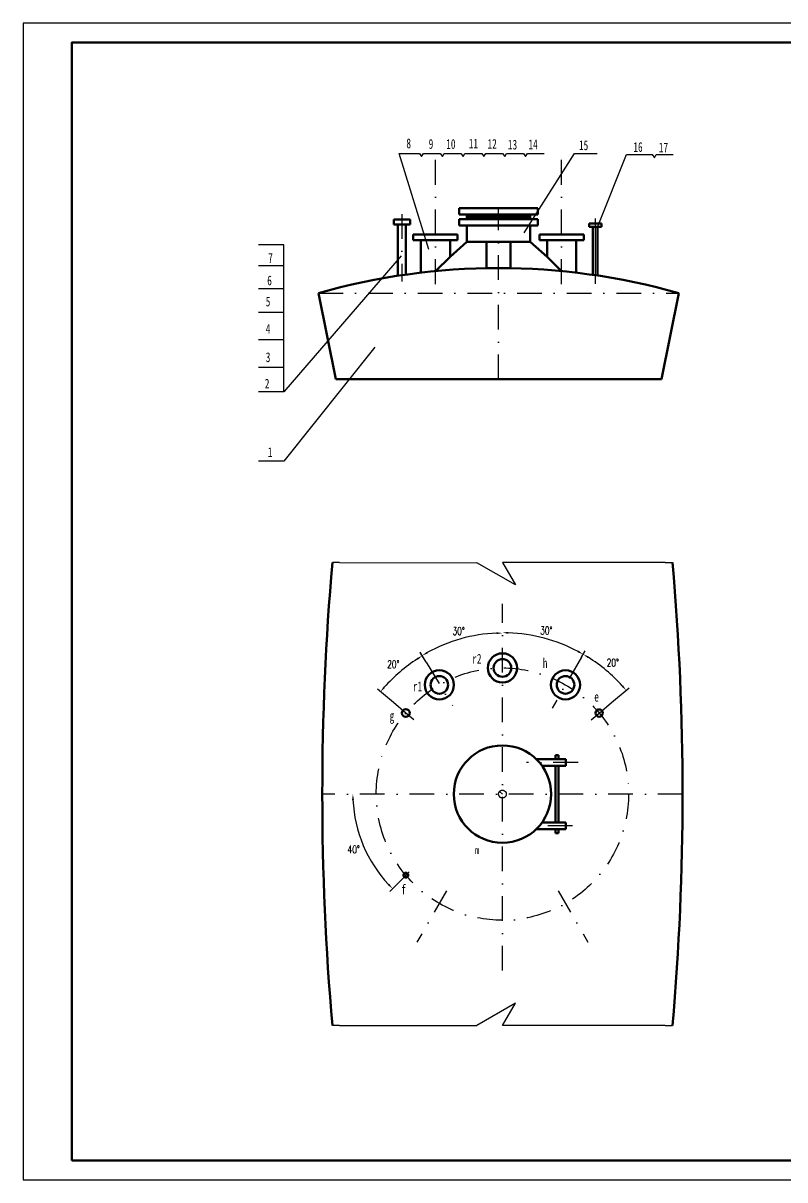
# Model space of a CAD drawing. Header units: inches. Extents: x 0 to 841, y 0 to 594.
# Drawn here: x 0 to 391, y 0 to 594 of the extents above; entities that cross this region are included whole.
import ezdxf

# ---------------------------------------------------------------- set-up
doc = ezdxf.new("R2010")
doc.units = ezdxf.units.IN
doc.header["$MEASUREMENT"] = 0
doc.linetypes.add('DASHDOT', pattern=[25.4, 12.7, -6.35, 0, -6.35])
for name, color, linetype, lineweight in [('图层1', 180, 'Continuous', 50), ('文字', 7, 'Continuous', 18), ('轮廓线', 170, 'Continuous', 50)]:
    doc.layers.add(name, color=color, linetype=linetype, lineweight=lineweight)
doc.layers.add('图层3', color=90, linetype='DASHDOT')
doc.styles.add('技术说明', font='txt.shx', dxfattribs={"width": 0.7, "height": 5, "bigfont": 'gbcbig.shx'})
doc.styles.add('技术说明文字', font='txt.shx', dxfattribs={"width": 0.7, "height": 4})
doc.dimstyles.new('副本 ISO-25', dxfattribs={"dimtxt": 4, "dimasz": 3, "dimexe": 2, "dimexo": 0, "dimgap": 1, "dimtad": 2, "dimtih": 1, "dimtoh": 1, "dimdsep": 46, "dimtxsty": '技术说明文字', "dimcen": 0, "dimadec": 0, "dimazin": 0, "dimtfac": 1, "dimtmove": 0, "dimatfit": 3, "dimfxl": 0, "dimarcsym": 0})

# ---------------------------------------------------------------- blocks, each defined once
blk = doc.blocks.new('*D23')
at = {"color": 0, "lineweight": -2}
for p, q in [((207.01, 265.78), (203.93, 270.85)), ((190.12, 245.05), (181.9, 251.95))]:
    blk.add_line(p, q, dxfattribs=at)
blk.add_arc((250.22, 194.63), 87.18, 123.23866, 138.02822, dxfattribs=at)
at = {"color": 0}
for points in [[(202.17, 267.97), (202.7, 267.12), (204.97, 269.14)], [(185.78, 252.6), (185.02, 253.26), (183.43, 250.66)]]:
    blk.add_solid(points, dxfattribs=at)
at = {"layer": 'Defpoints', "color": 0}
for p in [(197.13, 263.78), (207.01, 265.78), (190.12, 245.05), (220.45, 243.65), (196.46, 239.73)]:
    blk.add_point(p, dxfattribs=at)
at = {"color": 0, "insert": (190.05, 264.74), "char_height": 4, "attachment_point": 5, "style": '技术说明文字'}
blk.add_mtext('20°', dxfattribs=at)
blk = doc.blocks.new('*D24')
at = {"color": 0, "lineweight": -2}
blk.add_line((207.01, 265.78), (203.86, 270.96), dxfattribs=at)
blk.add_arc((246.09, 201.42), 79.36, 92.16593, 119.10095, dxfattribs=at)
at = {"color": 0}
for points in [[(243.09, 281.22), (243.1, 280.22), (246.09, 280.78)], [(207.75, 270.33), (207.24, 271.19), (204.9, 269.25)]]:
    blk.add_solid(points, dxfattribs=at)
at = {"layer": 'Defpoints', "color": 0}
for p in [(246.09, 295.75), (231.74, 279.47), (207.01, 265.78), (220.45, 243.65), (246.09, 107.46)]:
    blk.add_point(p, dxfattribs=at)
at = {"color": 0, "insert": (223.6, 281.79), "char_height": 4, "attachment_point": 5, "style": '技术说明文字'}
blk.add_mtext('30°', dxfattribs=at)
blk = doc.blocks.new('*D25')
at = {"color": 0, "lineweight": -2}
blk.add_line((286.7, 268.41), (288.54, 271.61), dxfattribs=at)
blk.add_arc((246.09, 198.09), 82.9, 62.07365, 87.92635, dxfattribs=at)
at = {"color": 0}
for points in [[(249.09, 280.43), (249.1, 281.43), (246.09, 280.98)], [(285.16, 271.77), (284.68, 270.89), (287.54, 269.88)]]:
    blk.add_solid(points, dxfattribs=at)
at = {"layer": 'Defpoints', "color": 0}
for p in [(246.09, 295.75), (274.45, 275.98), (286.7, 268.41), (271.59, 242.25), (246.09, 107.46)]:
    blk.add_point(p, dxfattribs=at)
at = {"color": 0, "insert": (268.6, 282.08), "char_height": 4, "attachment_point": 5, "style": '技术说明文字'}
blk.add_mtext('30°', dxfattribs=at)
blk = doc.blocks.new('*D26')
at = {"color": 0, "lineweight": -2}
for p, q in [((286.7, 268.41), (288.55, 271.63)), ((302.07, 245.05), (311.14, 252.67))]:
    blk.add_line(p, q, dxfattribs=at)
blk.add_arc((246.09, 198.09), 82.92, 42.07314, 57.92686, dxfattribs=at)
at = {"color": 0}
for points in [[(289.87, 267.92), (290.38, 268.78), (287.55, 269.89)], [(308.02, 253.97), (307.27, 253.32), (309.61, 251.38)]]:
    blk.add_solid(points, dxfattribs=at)
at = {"layer": 'Defpoints', "color": 0}
for p in [(286.7, 268.41), (303, 258.4), (302.07, 245.05), (271.59, 242.25), (295.73, 239.73)]:
    blk.add_point(p, dxfattribs=at)
at = {"color": 0, "insert": (302.73, 265.58), "char_height": 4, "attachment_point": 5, "style": '技术说明文字'}
blk.add_mtext('20°', dxfattribs=at)
blk = doc.blocks.new('*D27')
at = {"color": 0, "lineweight": -2}
blk.add_line((194.7, 154.63), (188.33, 148.12), dxfattribs=at)
blk.add_arc((237.17, 198.09), 67.88, 182.53254, 223.11972, dxfattribs=at)
at = {"color": 0}
for points in [[(168.86, 195.08), (169.86, 195.1), (169.29, 198.09)], [(187.98, 152.04), (187.27, 151.34), (189.72, 149.55)]]:
    blk.add_solid(points, dxfattribs=at)
at = {"layer": 'Defpoints', "color": 0}
for p in [(153.6, 198.09), (338.59, 198.09), (171.67, 180.27), (194.7, 154.63), (198.23, 158.25)]:
    blk.add_point(p, dxfattribs=at)
at = {"color": 0, "insert": (169.71, 169.69), "char_height": 4, "attachment_point": 5, "style": '技术说明文字'}
blk.add_mtext('40°', dxfattribs=at)

msp = doc.modelspace()

# ---------------------------------------------------------------- linework, layer by layer
for p, q in [((208.29, 477.765), (193.011, 527.084)), ((193.011, 527.084), (203.442, 527.084)), ((203.442, 527.084), (204.548, 525.477)), ((204.548, 525.477), (205.477, 527.084)), ((205.477, 527.084), (214.125, 527.084)), ((214.125, 527.084), (215.231, 525.477)), ((215.231, 525.477), (216.159, 527.084)), ((216.159, 527.084), (224.808, 527.084)), ((224.808, 527.084), (225.914, 525.477)), ((225.914, 525.477), (226.842, 527.084)), ((226.842, 527.084), (235.491, 527.084)), ((235.491, 527.084), (236.597, 525.477)), ((236.597, 525.477), (237.525, 527.084)), ((237.525, 527.084), (246.174, 527.084)), ((246.174, 527.084), (247.28, 525.477)), ((247.28, 525.477), (248.208, 527.084)), ((248.208, 527.084), (256.856, 527.084)), ((256.856, 527.084), (257.963, 525.477)), ((257.213, 486.233), (283.059, 527.084)), ((257.963, 525.477), (258.891, 527.084)), ((258.891, 527.084), (267.539, 527.084)), ((283.059, 527.084), (294.786, 527.084)), ((295.32, 490.126), (309.782, 526.483)), ((309.782, 526.483), (323.052, 526.483)), ((323.052, 526.483), (324.158, 524.875)), ((324.158, 524.875), (325.086, 526.483)), ((325.086, 526.483), (333.735, 526.483)), ((293.726, 493.684), (293.726, 460.196)), ((133.797, 480.164), (120.88, 480.164)), ((133.797, 404.63), (133.797, 480.164)), ((133.797, 469.377), (120.88, 469.377)), ((194.174, 474.568), (133.797, 404.63)), ((133.797, 457.551), (120.88, 457.551)), ((133.797, 445.394), (120.88, 445.394)), ((133.797, 431.448), (120.88, 431.448)), ((180.637, 427.57), (133.797, 369.031)), ((133.797, 417.145), (120.88, 417.145)), ((133.797, 404.63), (120.88, 404.63)), ((133.797, 369.031), (120.88, 369.031)), ((162.497, 316.987), (232.926, 316.927)), ((252.731, 305.492), (232.926, 316.927)), ((329.692, 316.987), (246.095, 316.987)), ((246.095, 316.987), (252.731, 305.492)), ((252.731, 90.68), (232.926, 79.245)), ((246.095, 79.185), (252.731, 90.68)), ((162.497, 79.185), (232.926, 79.245)), ((329.692, 79.185), (246.095, 79.185)), ((329.692, 79.185), (333.408, 79.185))]:
    msp.add_line(p, q)
msp.add_lwpolyline([(0, 0), (841, 0), (841, 594), (0, 594)], close=True)
at = {"layer": '图层1'}
for p, q in [((223.874, 499), (223.874, 495.679)), ((223.874, 499), (227.865, 499)), ((227.865, 499), (244.095, 499)), ((260.325, 499), (244.095, 499)), ((264.315, 499), (260.325, 499)), ((264.315, 499), (264.315, 495.679)), ((190.244, 493.122), (192.464, 493.122)), ((190.244, 490.672), (190.244, 493.122)), ((192.464, 493.122), (196.464, 493.122)), ((198.684, 493.122), (196.464, 493.122)), ((198.684, 490.672), (198.684, 493.122)), ((223.874, 495.679), (244.095, 495.679)), ((223.874, 490.061), (223.874, 493.383)), ((223.874, 493.383), (244.095, 493.383)), ((227.865, 494.531), (227.865, 495.679)), ((227.865, 494.531), (244.095, 494.531)), ((227.878, 493.383), (227.878, 494.531)), ((244.095, 493.383), (240.493, 493.383)), ((264.315, 495.679), (244.095, 495.679)), ((260.325, 494.531), (244.095, 494.531)), ((264.315, 493.383), (244.095, 493.383)), ((260.311, 494.531), (260.311, 495.679)), ((260.311, 493.383), (260.311, 494.531)), ((264.315, 490.061), (264.315, 493.383)), ((192.464, 490.672), (190.244, 490.672)), ((192.464, 464.268), (192.464, 490.672)), ((192.464, 490.672), (196.464, 490.672)), ((196.464, 464.858), (196.464, 490.672)), ((196.464, 490.672), (198.684, 490.672)), ((223.874, 490.061), (227.865, 490.061)), ((227.865, 481.75), (227.865, 490.061)), ((227.865, 490.061), (244.095, 490.061)), ((260.325, 490.061), (244.095, 490.061)), ((260.325, 481.75), (260.325, 490.061)), ((264.315, 490.061), (260.325, 490.061)), ((296.87, 491.059), (290.581, 491.059)), ((290.581, 489.466), (290.581, 491.059)), ((292.476, 489.466), (290.581, 489.466)), ((292.476, 464.751), (292.476, 489.466)), ((292.476, 489.466), (294.976, 489.466)), ((294.976, 464.382), (294.976, 489.466)), ((294.976, 489.466), (296.87, 489.466)), ((296.87, 489.466), (296.87, 491.059)), ((200.318, 482.567), (200.318, 485.535)), ((200.318, 485.535), (211.7, 485.535)), ((200.318, 482.567), (211.7, 482.567)), ((204.2, 465.862), (204.2, 482.567)), ((223.083, 485.535), (211.7, 485.535)), ((223.083, 482.567), (211.7, 482.567)), ((219.2, 474.037), (219.2, 482.567)), ((227.865, 481.75), (219.2, 474.037)), ((223.083, 482.567), (223.083, 485.535)), ((227.865, 481.75), (244.095, 481.75)), ((237.899, 481.75), (237.899, 468.152)), ((260.325, 481.75), (244.095, 481.75)), ((250.29, 481.75), (250.29, 468.152)), ((260.325, 481.75), (268.989, 474.037)), ((265.107, 482.567), (265.107, 485.535)), ((265.107, 485.535), (276.489, 485.535)), ((265.107, 482.567), (276.489, 482.567)), ((268.989, 474.037), (268.989, 482.567)), ((287.871, 485.535), (276.489, 485.535)), ((287.871, 482.567), (276.489, 482.567)), ((283.989, 465.862), (283.989, 482.567)), ((287.871, 482.567), (287.871, 485.535)), ((219.2, 474.037), (211.7, 466.663)), ((268.989, 474.037), (276.489, 466.663)), ((151.604, 455.395), (160.497, 411.128)), ((336.586, 455.395), (327.692, 411.128)), ((160.497, 411.128), (244.095, 411.128)), ((327.692, 411.128), (244.095, 411.128)), ((278.671, 216.013), (263.64, 216.013)), ((273.34, 216.013), (273.34, 218.131)), ((273.34, 218.131), (274.883, 218.131)), ((274.883, 218.131), (274.883, 216.013)), ((278.671, 216.013), (278.671, 214.316)), ((278.671, 212.619), (278.671, 214.316)), ((278.671, 212.619), (266.437, 212.619)), ((273.34, 212.619), (273.34, 198.086)), ((274.883, 212.619), (274.883, 198.086)), ((273.34, 183.553), (273.34, 198.086)), ((274.883, 183.553), (274.883, 198.086)), ((278.671, 180.159), (263.64, 180.159)), ((278.671, 183.553), (266.437, 183.553)), ((273.34, 180.159), (273.34, 178.042)), ((274.883, 178.042), (274.883, 180.159)), ((278.671, 183.553), (278.671, 181.856)), ((278.671, 180.159), (278.671, 181.856)), ((273.34, 178.042), (274.883, 178.042))]:
    msp.add_line(p, q, dxfattribs=at)
for centre, radius in [((246.095, 262.875), 7.5), ((246.095, 262.875), 4.526), ((213.7, 254.195), 7.5), ((278.489, 254.195), 7.5), ((213.7, 254.195), 4.526), ((278.489, 254.195), 4.526), ((196.464, 239.732), 2), ((295.726, 239.732), 1.875), ((246.095, 198.086), 25), ((196.464, 156.441), 1.25)]:
    msp.add_circle(centre, radius, dxfattribs=at)
for centre, radius, start, end in [((244.095, 127.982), 340.226, 74.225553, 105.774447), ((1521.364, 198.086), 1367.76, 175.012917, 184.987083), ((-1029.174, 198.086), 1367.76, 355.012917, 4.987083)]:
    msp.add_arc(centre, radius, start, end, dxfattribs=at)
at = {"layer": '图层3'}
for p, q in [((211.7, 460.03), (211.7, 528.959)), ((276.489, 460.03), (276.489, 528.959)), ((244.095, 411.128), (244.095, 499)), ((194.464, 495.908), (194.464, 461.279)), ((268.989, 482.567), (265.107, 482.567)), ((151.604, 455.395), (336.586, 455.395)), ((162.497, 316.987), (158.782, 316.987)), ((329.692, 316.987), (333.408, 316.987)), ((246.095, 107.461), (246.095, 295.751)), ((286.696, 268.41), (271.592, 242.249)), ((207.014, 265.776), (220.451, 243.647)), ((196.464, 239.732), (190.122, 245.053)), ((295.726, 239.732), (302.068, 245.053)), ((200.615, 236.248), (196.464, 239.732)), ((291.575, 236.248), (295.726, 239.732)), ((284.901, 214.316), (258.396, 214.316)), ((338.586, 198.086), (153.604, 198.086)), ((246.095, 198.086), (244.563, 199.372)), ((282.016, 181.856), (261.764, 181.856)), ((198.231, 158.249), (194.696, 154.633)), ((217.45, 148.473), (202.221, 122.095)), ((274.739, 148.473), (289.968, 122.095)), ((162.497, 79.185), (158.782, 79.185))]:
    msp.add_line(p, q, dxfattribs=at)
for radius in [64.788, 2]:
    msp.add_circle((246.095, 198.086), radius, dxfattribs=at)
at = {"layer": '轮廓线'}
msp.add_lwpolyline([(25, 10), (831, 10), (831, 584), (25, 584)], close=True, dxfattribs=at)

# ---------------------------------------------------------------- texts
at = {"char_height": 5, "attachment_point": 1, "style": '技术说明'}
for s, insert, width in [('{\\fSimSun|b0|i0|c134|p2;8}', (196.77, 534.754), 5.99021), ('{\\fSimSun|b0|i0|c134|p2;9}', (208.219, 534.473), 1.87646), ('{\\fSimSun|b0|i0|c134|p2;10}', (217.24, 534.439), 6.3442), ('{\\fSimSun|b0|i0|c134|p2;11}', (228.831, 534.638), 6.28444), ('{\\fSimSun|b0|i0|c134|p2;12}', (238.441, 534.49), 7.98), ('{\\fSimSun|b0|i0|c134|p2;13}', (248.887, 534.117), 7.18667), ('{\\fSimSun|b0|i0|c134|p2;14}', (259.457, 534.242), 6.09354), ('{\\fSimSun|b0|i0|c134|p2;15}', (285.376, 533.78), 5.49726), ('{\\fSimSun|b0|i0|c134|p2;16}', (313.311, 532.878), 8.06304), ('{\\fSimSun|b0|i0|c134|p2;17}', (326.401, 532.672), 8.91333), ('{\\fSimSun|b0|i0|c134|p2;7}', (125.815, 475.88), 3.76545), ('{\\fSimSun|b0|i0|c134|p2;6}', (125.316, 464.36), 3.51443), ('{\\fSimSun|b0|i0|c134|p2;5}', (124.565, 453.536), 3.26336), ('{\\fSimSun|b0|i0|c134|p2;4}', (124.565, 439.488), 5.52264), ('{\\fSimSun|b0|i0|c134|p2;3}', (124.565, 424.938), 4.26749), ('{\\fSimSun|b0|i0|c134|p2;2}', (124.063, 411.391), 5.27166), ('{\\fSimSun|b0|i0|c134|p2;1}', (125.651, 376.171), 10.20444), ('{\\fSimSun|b0|i0|c134|p2;f}', (194.168, 151.674), 8.56459)]:
    msp.add_mtext(s, dxfattribs=dict(at, insert=insert, width=width))
at = {"layer": '文字', "attachment_point": 1}
for s, insert, char_height, width, style in [('{\\fSimSun|b0|i0|c134|p2;r2}', (230.585, 270.106), 5, 6.03448, '技术说明'), ('{\\fSimSun|b0|i0|c134|p2;h}', (266.768, 267.868), 5, 2.94031, '技术说明'), ('{\\fSimSun|b0|i0|c134|p2;r1}', (200.144, 255.933), 5, 4.9, '技术说明'), ('{\\fSimSun|b0|i0|c134|p2;e}', (293.231, 250.583), 5, 6.91838, '技术说明'), ('{\\fSimSun|b0|i0|c134|p2;g}', (188.188, 240.802), 5, 3.45919, '技术说明'), ('{\\fSimSun|b0|i0|c134|p2;m}', (232.082, 171.321), 4, 7.75597, '技术说明文字')]:
    msp.add_mtext(s, dxfattribs=dict(at, insert=insert, char_height=char_height, width=width, style=style))

# ---------------------------------------------------------------- dimensions: what is measured, and where the dimension line sits
for base, line1, line2, text, picture, middle in [((231.737, 279.471), ((246.095, 107.461), (246.095, 295.751)), ((207.014, 265.776), (220.451, 243.647)), '30°', '*D24', (223.602, 281.794)), ((197.132, 263.78), ((207.014, 265.776), (220.451, 243.647)), ((196.464, 239.732), (190.122, 245.053)), '20°', '*D23', (190.054, 264.738)), ((171.674, 180.27), ((198.231, 158.249), (194.696, 154.633)), ((338.586, 198.086), (153.604, 198.086)), '40°', '*D27', (169.715, 169.694))]:
    dim = msp.add_angular_dim_2l(base=base, line1=line1, line2=line2, text=text, dimstyle='副本 ISO-25')
    dim.commit()
    dim.dimension.update_dxf_attribs({"geometry": picture, "text_midpoint": middle})
for base, line1, line2, picture, middle in [((274.447, 275.983), ((286.696, 268.41), (271.592, 242.249)), ((246.095, 107.461), (246.095, 295.751)), '*D25', (268.601, 282.082)), ((302.995, 258.397), ((295.726, 239.732), (302.068, 245.053)), ((286.696, 268.41), (271.592, 242.249)), '*D26', (302.729, 265.58))]:
    dim = msp.add_angular_dim_2l(base=base, line1=line1, line2=line2, dimstyle='副本 ISO-25')
    dim.commit()
    dim.dimension.update_dxf_attribs({"geometry": picture, "text_midpoint": middle})

doc.saveas('drawing.dxf')
